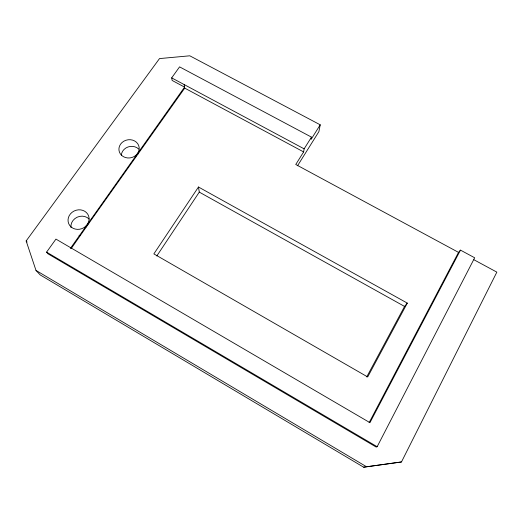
<?xml version="1.0" encoding="UTF-8"?>
<svg xmlns="http://www.w3.org/2000/svg" width="523" height="523" viewBox="0 0 523 523"><rect width="100%" height="100%" fill="white"/><g stroke="black" fill="none" stroke-linecap="round" stroke-linejoin="round"><path stroke-width="0.78" d="M460.475 250.118L369.944 422.662L55.941 239.103L46.586 252.132L47.926 253.773L376.214 447.08L377.148 446.714L474.668 257.774L460.475 250.118L458.521 252.38L295.757 164.484L303.628 151.925L304.131 148.852L311.486 137.137L179.579 66.872L171.681 77.875L172.145 80.45L184.567 87.112L70.324 248.484M311.486 137.137L311.087 139.393L320.226 124.82L189.803 55.804L159.508 58.583L26.15 240.953L35.995 270.417L40.173 274.908L363.642 467.196L401.474 461.953L496.85 272.13L473.89 259.735M320.226 124.82L318.886 131.652L297.535 165.778M86.295 226.982L87.524 225.38L88.479 222.288A10.676 9.643 -21.5 0 0 78.437 209.828A10.676 9.643 -21.5 0 0 68.761 223.792A10.676 9.643 -21.5 0 0 85.661 226.361L86.295 226.982L71.259 248.477M369.107 422.682L458.521 252.38M87.328 224.465L88.479 222.288L88.747 223.478L87.524 225.38L85.661 226.361L87.328 224.465L87.524 225.38M366.715 376.939L404.56 306.432L407.299 303.105L198.479 187.012L153.86 253.897L367.695 376.965L407.299 303.105M88.747 223.478L184.724 88.119L184.181 84.576M156.795 255.989L199.283 192.111L198.479 187.012M136.045 155.2L137.614 153.435A10.199 9.113 -11.8 0 0 130.358 139.713A10.199 9.113 -11.8 0 0 119.407 152.069A10.199 9.113 -11.8 0 0 136.045 155.2L136.601 155.887M363.642 467.196L401.474 461.953M171.681 77.875L304.131 148.852M184.724 88.119L303.628 151.925M199.283 192.111L404.56 306.432M46.586 252.132L377.148 446.714M35.995 270.417L366.165 466.536M26.15 240.953L27.111 242.064M137.614 153.435L137.824 154.285M121.329 155.174A10.009 8.969 -12 0 1 128.03 146.97A10.009 8.969 -12 0 1 138.713 149.062M80.405 235.409A10.473 9.486 -21.9 0 1 79.065 235.311M70.965 227.498A10.473 9.486 -21.9 0 1 77.129 217.228A10.473 9.486 -21.9 0 1 89.106 219.039"/></g></svg>
